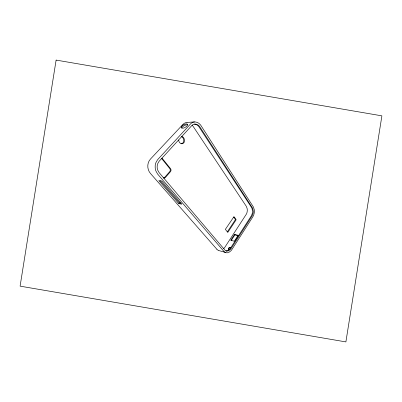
<?xml version="1.0" encoding="UTF-8"?>
<svg xmlns="http://www.w3.org/2000/svg" width="402" height="402" viewBox="0 0 402 402"><rect width="100%" height="100%" fill="white"/><g stroke="black" fill="none" stroke-linecap="round" stroke-linejoin="round"><path stroke-width="0.6" d="M181.754 136.529L182.709 136.896A3.397 3.04 12.4 0 1 183.729 137.871L184.372 139.218A5.859 5.246 12.4 0 1 184.533 140.755C184.744 143.449 180.97 145.092 179.543 142.479A5.02 4.492 12.4 0 1 179.006 141.554L178.694 139.961M187.523 124.107C189.04 125.821 182.191 129.63 181.825 127.791A4.382 3.925 12.4 0 1 182.624 126.826L183.096 126.414A9.759 8.743 12.4 0 1 184.835 125.359L185.438 125.112A5.377 4.814 12.4 0 1 187.051 124.741L187.116 124.751A2.216 1.985 12.4 0 1 187.649 124.776M231.296 240.416L234.889 234.904L234.512 234.411L230.693 240.255L234.321 241.22L238.14 235.306L234.512 234.411M228.537 248.17L228.582 248.099A1.93 1.729 12.4 0 1 229.527 247.461M227.331 231.843L235.311 219.814A1.668 1.492 12.4 0 0 235.341 219.402L233.753 217.03M178.779 203.583L181.804 204.166L161.84 181.016L158.805 180.629L178.779 203.583L179.377 202.839L180.915 203.131M164.694 177.357L169.885 171.418L170.247 170.513A3.548 3.176 12.4 0 0 170.252 169.664L169.9 168.734L161.634 158.529M182.93 124.434L150.443 159.091C146.8 162.976 146.986 169.554 150.474 173.478L216.859 249.245M233.929 216.924L234.396 217.07L236.054 219.552A1.673 1.502 12.4 0 1 236.029 219.959L227.783 232.416L225.371 229.361L233.607 217.191A0.734 0.658 12.4 0 1 233.929 216.919M185.407 124.087C183.88 124.525 179.905 126.509 181.634 128.243M181.493 143.79L183.036 142.836L183.769 140.77A5.94 5.316 12.4 0 0 183.669 139.484L182.97 137.881A3.241 2.904 12.4 0 0 181.588 136.705M226.366 251.029L228.22 250.979L230.381 249.521A7.135 6.387 12.4 0 0 231.11 248.542L252.305 215.603L253.175 212.99A13.04 11.678 12.4 0 0 253.305 211.216L252.632 208.186L199.985 127.082A7.216 6.462 12.4 0 0 198.94 125.776C197.457 124.208 194.93 123.459 192.99 124.62A5.487 4.914 12.4 0 0 191.734 125.63L159.026 161.383L157.74 163.624A11.658 10.442 12.4 0 0 157.182 166.021L157.177 167.704A11.568 10.362 12.4 0 0 157.73 170.141L159.001 172.468L224.874 250.024A2.985 2.673 12.4 0 0 226.361 251.044M218.859 250.572L226.974 252.873L229.039 252.275L230.974 250.768A9.085 8.14 12.4 0 0 231.909 249.511L252.878 216.773L253.707 214.964A14.98 13.417 12.4 0 0 254.28 212.437L254.315 212.06A12.894 11.552 12.4 0 0 254.215 209.502L253.32 206.859L201.121 125.811A9.261 8.296 12.4 0 0 200.151 124.509C198.166 122.087 194.347 120.962 191.684 122.942A7.171 6.422 12.4 0 0 190.578 123.906L157.564 159.755L155.911 162.624A14.874 13.321 12.4 0 0 155.192 165.694L155.192 167.86A14.763 13.221 12.4 0 0 155.906 170.981L157.549 173.96L223.954 251.436M187.025 122.434L194.538 121.922M194.473 124.102L196.427 124.595L198.221 125.906A7.377 6.608 12.4 0 1 199.181 127.122L251.893 208.065L252.567 211.085A12.975 11.623 12.4 0 1 252.436 212.859L251.567 215.462L230.592 247.989A1.533 1.377 12.4 0 1 230.14 248.662A7.01 6.276 12.4 0 1 229.487 249.461L227.638 250.707L226.004 250.893M234.889 234.904L237.914 235.652M160.297 180.82L179.377 202.839M225.818 252.712A3.809 3.412 12.4 0 1 223.974 251.421M182.99 124.474A6.256 5.603 12.4 0 1 187.015 122.379M218.718 250.546A4.216 3.779 12.4 0 1 216.869 249.24M161.986 158.142A2.141 1.915 12.4 0 1 162.287 158.448L170.654 168.795L171.001 169.724A3.563 3.191 12.4 0 1 170.996 170.579L170.634 171.483L165.438 177.438A1.809 1.623 12.4 0 1 164.483 178.016L163.991 178.031A1.442 1.291 12.4 0 1 163.664 177.96M229.552 247.496A1.186 1.065 12.4 0 1 230.823 247.642M228.411 249.23A1.05 0.94 12.4 0 1 228.592 248.22M229.376 249.526A1.095 0.98 12.4 0 1 228.517 249.3M192.121 125.243A9.06 8.115 12.4 0 1 193.437 126.821L246.325 206.352L247.089 208.372A10.954 9.814 12.4 0 1 247.245 210.919L247.215 211.251A12.718 11.392 12.4 0 1 246.602 213.763L224.939 247.129A9.196 8.236 12.4 0 1 223.688 248.622M185.528 124.052A5.166 4.628 12.4 0 1 186.151 123.927L186.789 123.896A1.99 1.784 12.4 0 1 186.955 123.906M230.658 247.888A1.437 1.286 12.4 0 0 229.929 247.933A2.025 1.814 12.4 0 0 229.09 248.451L228.934 248.652A1.216 1.09 12.4 0 0 228.723 249.28M164.679 177.347A1.784 1.598 12.4 0 1 163.654 177.955M56.114 60.089L20.1 286.149L345.886 341.911L381.9 115.851L56.114 60.089"/></g></svg>
